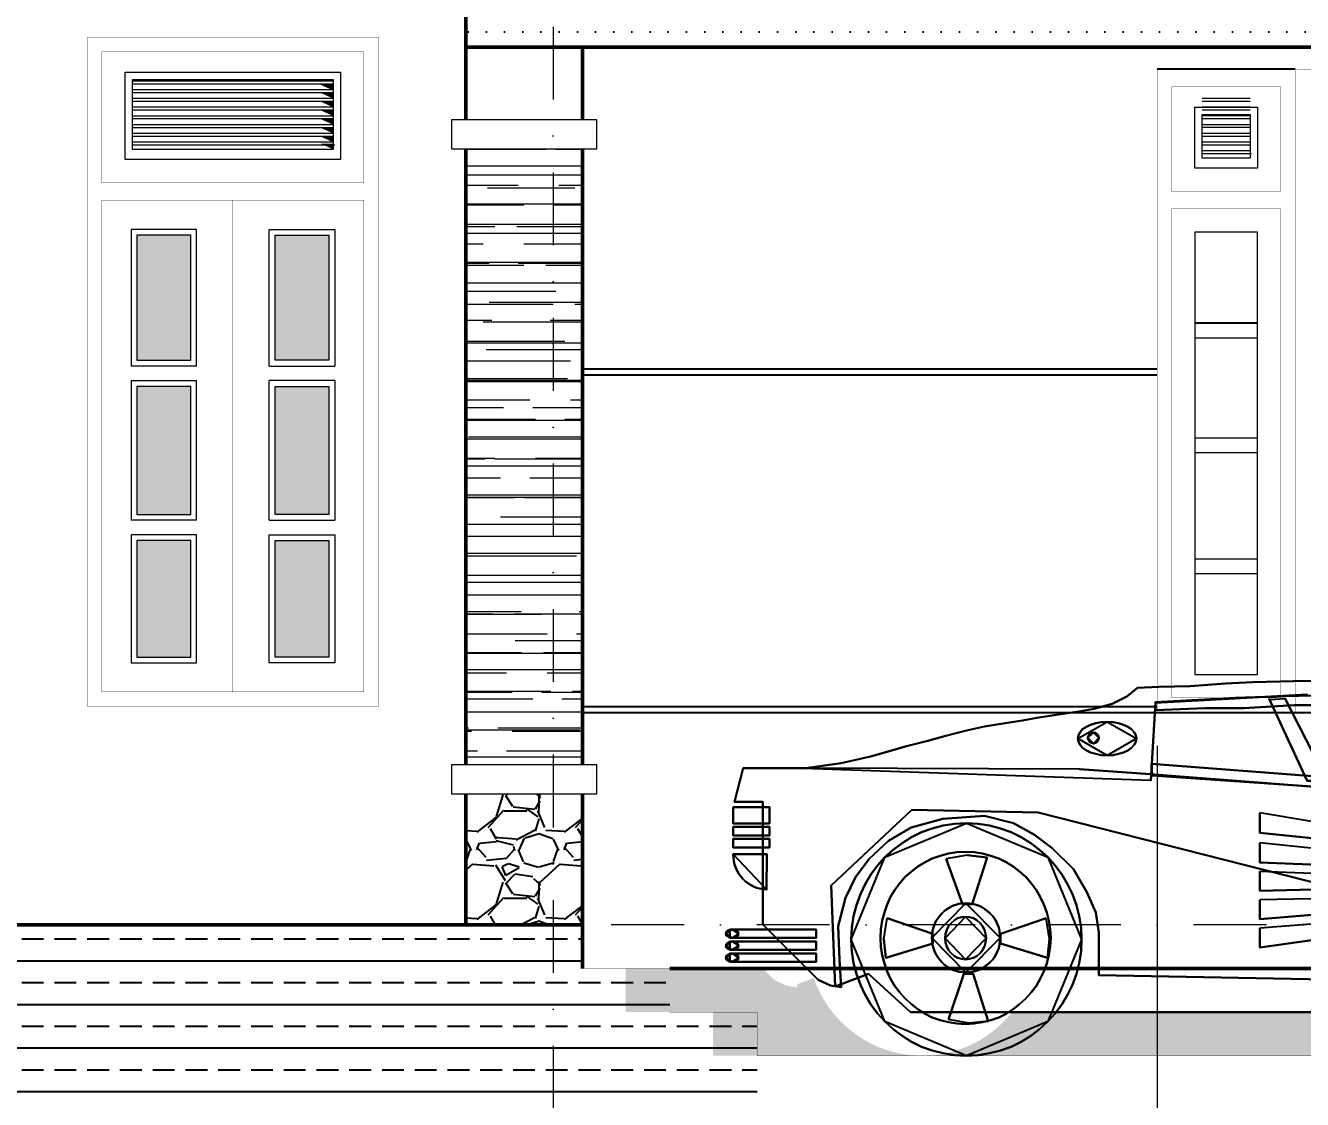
# Model space of a CAD drawing. Header units: millimetres. Extents: x 615730 to 2792744, y 139412 to 597571.
# Drawn here: x 755261 to 759647, y 290145 to 293835 of the extents above; entities that cross this region are included whole.
import ezdxf

# ---------------------------------------------------------------- set-up
doc = ezdxf.new("R2010")
doc.units = ezdxf.units.MM
doc.header["$MEASUREMENT"] = 0
doc.header["$PDMODE"] = 34
doc.linetypes.add('DASHDOT', pattern=[1, 0.5, -0.25, 0, -0.25])
doc.layers.get('0').update_dxf_attribs({"lineweight": 5})
for name, color, linetype in [('CUADI', 40, 'Continuous'), ('H', 252, 'Continuous'), ('HACH', 250, 'Continuous'), ('noi that', 29, 'Continuous'), ('VL', 155, 'Continuous')]:
    doc.layers.add(name, color=color, linetype=linetype)
for name, color, linetype, lineweight in [('DIM', 7, 'Continuous', 50), ('HATCH', 42, 'Continuous', 5), ('KT', 148, 'Continuous', 18), ('NET-THAY', 4, 'Continuous', 20), ('NXE', 30, 'Continuous', 25), ('TIM TRUC', 149, 'DASHDOT', 9), ('VATLIEU', 35, 'Continuous', 9), ('VLIEU', 250, 'Continuous', 9)]:
    doc.layers.add(name, color=color, linetype=linetype, lineweight=lineweight)
doc.styles.add('VNI-AVO', font='vni-roms.shx')
doc.dimstyles.new('1-50b', dxfattribs={"dimtxt": 167, "dimasz": 50, "dimexe": 75, "dimexo": 150, "dimgap": 120, "dimtad": 1, "dimdec": 0, "dimzin": 12, "dimtxsty": 'VNI-AVO', "dimblk": ']', "dimcen": 0, "dimdle": 50, "dimclrd": 252, "dimclre": 252, "dimclrt": 2, "dimadec": 0, "dimazin": 0, "dimtfac": 1, "dimtdec": 0, "dimtix": 1, "dimtmove": 2, "dimatfit": 0, "dimldrblk": 'OPEN90', "dimfxl": 1, "dimlwd": -1, "dimlwe": -1, "dimarcsym": 0})

# ---------------------------------------------------------------- blocks, each defined once
blk = doc.blocks.new('A$C129324C9')
at = {"linetype": 'Continuous'}
for points in [[(9.66, 35.9), (14.41, 36.56), (18.07, 37.4), (20.56, 38.11), (22.56, 38.67), (25.23, 39.33), (27.47, 39.99), (30.04, 40.66), (32.32, 41.14), (34.91, 41.54), (37.05, 41.9), (38.85, 42.21), (41.55, 42.64), (43.83, 42.99), (45.99, 43.35), (48.25, 43.98), (50.08, 44.9), (51.41, 45.97), (54.1, 46.09), (57.99, 46.17), (62.41, 46.53), (65.84, 46.7), (70.92, 46.8), (75.8, 46.83)], [(78.14, 45.15), (69.93, 44.95), (63.68, 44.72), (53.67, 44.19), (53.08, 34.4), (9.66, 35.9)], [(9.66, 35.9), (14.41, 36.56), (18.07, 37.4), (20.56, 38.11), (22.56, 38.67), (25.23, 39.33), (27.47, 39.99), (30.04, 40.66), (32.32, 41.14), (34.91, 41.54), (37.05, 41.9), (38.85, 42.21), (41.55, 42.64), (43.83, 42.99), (45.99, 43.35), (48.25, 43.98), (50.08, 44.9), (51.41, 45.97), (54.1, 46.09), (57.99, 46.17), (62.41, 46.53), (65.84, 46.7), (70.92, 46.8), (75.8, 46.83)], [(78.14, 45.15), (69.93, 44.95), (63.68, 44.72), (53.67, 44.19), (53.08, 34.4), (53.67, 44.19), (63.68, 44.72), (69.93, 44.95), (78.14, 45.15)], [(75.8, 46.83), (70.92, 46.8), (65.84, 46.7), (62.41, 46.53), (57.99, 46.17), (54.1, 46.09), (51.41, 45.97), (50.08, 44.9), (48.25, 43.98), (45.99, 43.35), (43.83, 42.99), (41.55, 42.64), (38.85, 42.21), (37.05, 41.9), (34.91, 41.54), (32.32, 41.14), (30.04, 40.66), (27.47, 39.99), (25.23, 39.33), (22.56, 38.67), (20.56, 38.11), (18.07, 37.4), (14.41, 36.56), (9.66, 35.9)], [(53.67, 43.17), (59.89, 43.45), (64.64, 43.45), (71.05, 43.81), (76.94, 43.81)], [(114.65, 31.76), (53.18, 36.46), (53.26, 35.01), (117.44, 30.62)], [(72.67, 45.13), (53.67, 44.11), (53.67, 43.17)], [(53.67, 43.17), (59.89, 43.45), (64.64, 43.45), (71.05, 43.81), (76.94, 43.81)], [(114.65, 31.76), (53.18, 36.46), (53.26, 35.01), (117.44, 30.62)], [(72.67, 45.13), (53.67, 44.11), (72.67, 45.13)], [(117.44, 30.62), (53.26, 35.01), (53.18, 36.46), (114.65, 31.76)], [(76.94, 43.81), (71.05, 43.81), (64.64, 43.45), (59.89, 43.45), (53.67, 43.17)], [(68.05, 44.47), (67.87, 44.59), (72.62, 34.35), (75.11, 34.35), (69.85, 44.59), (68.05, 44.47)], [(68.05, 44.47), (67.87, 44.59), (72.62, 34.35), (75.11, 34.35), (69.85, 44.59), (75.11, 34.35), (72.62, 34.35), (67.87, 44.59), (68.05, 44.47)], [(51.28, 39.64), (47.62, 37.53), (43.96, 39.64), (47.62, 41.72), (51.28, 39.64)], [(51.28, 39.64), (51.2, 39.21), (51, 38.83), (50.67, 38.47), (50.21, 38.14), (49.68, 37.89), (49.04, 37.71), (48.36, 37.58), (47.62, 37.53), (46.88, 37.58), (46.2, 37.71), (45.56, 37.89), (45.03, 38.14), (44.57, 38.47), (44.24, 38.83), (44.04, 39.21), (43.96, 39.64), (44.04, 40.07), (44.24, 40.45), (44.57, 40.81), (45.03, 41.11), (45.56, 41.37), (46.2, 41.57), (46.88, 41.67), (47.62, 41.72), (48.36, 41.67), (49.04, 41.57), (49.68, 41.37), (50.21, 41.11), (50.67, 40.81), (51, 40.45), (51.2, 40.07), (51.28, 39.64), (51.2, 40.07), (51, 40.45), (50.67, 40.81), (50.21, 41.11), (49.68, 41.37), (49.04, 41.57), (48.36, 41.67), (47.62, 41.72), (46.88, 41.67), (46.2, 41.57), (45.56, 41.37), (45.03, 41.11), (44.57, 40.81), (44.24, 40.45), (44.04, 40.07), (43.96, 39.64), (44.04, 39.21), (44.24, 38.83), (44.57, 38.47), (45.03, 38.14), (45.56, 37.89), (46.2, 37.71), (46.88, 37.58), (47.62, 37.53), (48.36, 37.58), (49.04, 37.71), (49.68, 37.89), (50.21, 38.14), (50.67, 38.47), (51, 38.83), (51.2, 39.21), (51.28, 39.64)], [(46.6, 39.74), (45.92, 39.03), (45.23, 39.74), (45.92, 40.4), (46.6, 39.74)], [(46.6, 39.74), (46.55, 39.46), (46.4, 39.23), (46.2, 39.08), (45.92, 39.03), (45.66, 39.08), (45.43, 39.23), (45.28, 39.46), (45.23, 39.74), (45.28, 39.99), (45.43, 40.2), (45.66, 40.35), (45.92, 40.4), (46.2, 40.35), (46.4, 40.2), (46.55, 39.99), (46.6, 39.74), (46.55, 39.99), (46.4, 40.2), (46.2, 40.35), (45.92, 40.4), (45.66, 40.35), (45.43, 40.2), (45.28, 39.99), (45.23, 39.74), (45.28, 39.46), (45.43, 39.23), (45.66, 39.08), (45.92, 39.03), (46.2, 39.08), (46.4, 39.23), (46.55, 39.46), (46.6, 39.74)], [(10.09, 35.95), (2.16, 35.95), (1.09, 31.71), (4.63, 31.71), (4.63, 16.42), (11.54, 9.48), (13.09, 8.77), (14.41, 8.56), (14.21, 12.04), (14.03, 16.19), (14.94, 19.72), (16.21, 22.31), (17.89, 24.62), (20.33, 26.86), (23.15, 28.53), (27.11, 29.6), (32.32, 29.98), (35.93, 29.07), (38.57, 27.62), (40.78, 25.94), (43.43, 23.33), (45.1, 20.46), (46.22, 17.91), (46.58, 15.42), (46.58, 10.06), (125.14, 8.56)], [(83.12, 32.85), (67.03, 34.12), (51.86, 35.29), (44.19, 35.8), (10.09, 35.95)], [(10.09, 35.95), (2.16, 35.95), (1.09, 31.71), (4.63, 31.71), (4.63, 16.42), (11.54, 9.48), (13.09, 8.77), (14.41, 8.56), (14.21, 12.04), (14.03, 16.19), (14.94, 19.72), (16.21, 22.31), (17.89, 24.62), (20.33, 26.86), (23.15, 28.53), (27.11, 29.6), (32.32, 29.98), (35.93, 29.07), (38.57, 27.62), (40.78, 25.94), (43.43, 23.33), (45.1, 20.46), (46.22, 17.91), (46.58, 15.42), (46.58, 10.06), (125.14, 8.56)], [(83.12, 32.85), (67.03, 34.12), (51.86, 35.29), (44.19, 35.8), (51.86, 35.29), (67.03, 34.12), (83.12, 32.85)], [(125.14, 8.56), (46.58, 10.06), (46.58, 15.42), (46.22, 17.91), (45.1, 20.46), (43.43, 23.33), (40.78, 25.94), (38.57, 27.62), (35.93, 29.07), (32.32, 29.98), (27.11, 29.6), (23.15, 28.53), (20.33, 26.86), (17.89, 24.62), (16.21, 22.31), (14.94, 19.72), (14.03, 16.19), (14.21, 12.04), (14.41, 8.56), (13.09, 8.77), (11.54, 9.48), (4.63, 16.42), (4.63, 31.71), (1.09, 31.71), (2.16, 35.95), (10.09, 35.95)], [(0.92, 29.02), (0.92, 31.05), (5.46, 31.05), (5.46, 29.02), (0.92, 29.02)], [(0.92, 29.02), (0.92, 31.05), (5.46, 31.05), (5.46, 29.02), (0.92, 29.02), (5.46, 29.02), (5.46, 31.05), (0.92, 31.05), (0.92, 29.02)], [(155.76, 5.46), (23.05, 5.46), (17.81, 10.24), (13.67, 8.64), (13.14, 21.27), (23.23, 30.75), (39.03, 30.39), (121.28, 9.48)], [(155.76, 5.46), (23.05, 5.46), (17.81, 10.24), (13.67, 8.64), (13.14, 21.27), (23.23, 30.75), (39.03, 30.39), (121.28, 9.48)], [(121.28, 9.48), (39.03, 30.39), (23.23, 30.75), (13.14, 21.27), (13.67, 8.64), (17.81, 10.24), (23.05, 5.46), (155.76, 5.46)], [(66.68, 30.34), (66.68, 27.87), (104.69, 23.99), (66.68, 30.34)], [(66.68, 30.34), (66.68, 27.87), (104.69, 23.99), (66.68, 27.87), (66.68, 30.34)], [(44.44, 14.51), (40.22, 4.27), (30.04, 0), (19.87, 4.27), (15.65, 14.51), (19.87, 24.8), (30.04, 29.07), (40.22, 24.8), (44.44, 14.51)], [(44.44, 14.51), (44.37, 13.04), (44.14, 11.59), (43.78, 10.22), (43.3, 8.87), (42.69, 7.6), (41.98, 6.4), (41.14, 5.29), (40.22, 4.27), (39.18, 3.33), (38.09, 2.49), (36.9, 1.75), (35.63, 1.14), (34.3, 0.66), (32.93, 0.31), (31.51, 0.08), (30.04, 0), (28.56, 0.08), (27.14, 0.31), (25.77, 0.66), (24.45, 1.14), (23.2, 1.75), (22.01, 2.49), (20.91, 3.33), (19.87, 4.27), (18.96, 5.29), (18.12, 6.4), (17.41, 7.6), (16.8, 8.87), (16.31, 10.22), (15.96, 11.59), (15.73, 13.04), (15.65, 14.51), (15.73, 16.01), (15.96, 17.43), (16.31, 18.83), (16.8, 20.18), (17.41, 21.45), (18.12, 22.64), (18.96, 23.76), (19.87, 24.8), (20.91, 25.74), (22.01, 26.58), (23.2, 27.32), (24.45, 27.92), (25.77, 28.41), (27.14, 28.76), (28.56, 28.99), (30.04, 29.07), (31.51, 28.99), (32.93, 28.76), (34.3, 28.41), (35.63, 27.92), (36.9, 27.32), (38.09, 26.58), (39.18, 25.74), (40.22, 24.8), (41.14, 23.76), (41.98, 22.64), (42.69, 21.45), (43.3, 20.18), (43.78, 18.83), (44.14, 17.43), (44.37, 16.01), (44.44, 14.51), (44.37, 16.01), (44.14, 17.43), (43.78, 18.83), (43.3, 20.18), (42.69, 21.45), (41.98, 22.64), (41.14, 23.76), (40.22, 24.8), (39.18, 25.74), (38.09, 26.58), (36.9, 27.32), (35.63, 27.92), (34.3, 28.41), (32.93, 28.76), (31.51, 28.99), (30.04, 29.07), (28.56, 28.99), (27.14, 28.76), (25.77, 28.41), (24.45, 27.92), (23.2, 27.32), (22.01, 26.58), (20.91, 25.74), (19.87, 24.8), (18.96, 23.76), (18.12, 22.64), (17.41, 21.45), (16.8, 20.18), (16.31, 18.83), (15.96, 17.43), (15.73, 16.01), (15.65, 14.51), (15.73, 13.04), (15.96, 11.59), (16.31, 10.22), (16.8, 8.87), (17.41, 7.6), (18.12, 6.4), (18.96, 5.29), (19.87, 4.27), (20.91, 3.33), (22.01, 2.49), (23.2, 1.75), (24.45, 1.14), (25.77, 0.66), (27.14, 0.31), (28.56, 0.08), (30.04, 0), (31.51, 0.08), (32.93, 0.31), (34.3, 0.66), (35.63, 1.14), (36.9, 1.75), (38.09, 2.49), (39.18, 3.33), (40.22, 4.27), (41.14, 5.29), (41.98, 6.4), (42.69, 7.6), (43.3, 8.87), (43.78, 10.22), (44.14, 11.59), (44.37, 13.04), (44.44, 14.51)], [(0.92, 27.52), (0.92, 28.59), (5.46, 28.59), (5.46, 27.52), (0.92, 27.52)], [(0.92, 27.52), (0.92, 28.59), (5.46, 28.59), (5.46, 27.52), (0.92, 27.52), (5.46, 27.52), (5.46, 28.59), (0.92, 28.59), (0.92, 27.52)], [(0.92, 26.02), (0.92, 27.09), (5.46, 27.09), (5.46, 26.02), (0.92, 26.02)], [(0.92, 26.02), (0.92, 27.09), (5.46, 27.09), (5.46, 26.02), (0.92, 26.02), (5.46, 26.02), (5.46, 27.09), (0.92, 27.09), (0.92, 26.02)], [(66.68, 26.6), (66.68, 24.16), (104.69, 22.67), (66.68, 26.6)], [(66.68, 26.6), (66.68, 24.16), (104.69, 22.67), (66.68, 24.16), (66.68, 26.6)], [(5.11, 25.18), (5.06, 20.79), (0.92, 25.18), (5.11, 25.18)], [(5.11, 25.18), (5.06, 20.79), (4.63, 20.81), (4.22, 20.89), (3.84, 20.99), (3.46, 21.14), (3.08, 21.34), (2.75, 21.55), (2.41, 21.8), (2.14, 22.11), (1.86, 22.41), (1.63, 22.74), (1.42, 23.1), (1.25, 23.48), (1.09, 23.88), (0.99, 24.32), (0.94, 24.75), (0.92, 25.18), (5.11, 25.18), (0.92, 25.18), (0.94, 24.75), (0.99, 24.32), (1.09, 23.88), (1.25, 23.48), (1.42, 23.1), (1.63, 22.74), (1.86, 22.41), (2.14, 22.11), (2.41, 21.8), (2.75, 21.55), (3.08, 21.34), (3.46, 21.14), (3.84, 20.99), (4.22, 20.89), (4.63, 20.81), (5.06, 20.79), (5.11, 25.18)], [(40.58, 14.74), (40.53, 13.65), (40.35, 12.58), (40.1, 11.54), (39.74, 10.55), (39.28, 9.61), (38.75, 8.72), (38.14, 7.9), (37.46, 7.14), (36.69, 6.43), (35.88, 5.82), (35.02, 5.26), (34.08, 4.8), (33.08, 4.45), (32.07, 4.19), (31.03, 4.02), (29.93, 3.96), (28.84, 4.02), (27.8, 4.19), (26.78, 4.45), (25.79, 4.8), (24.88, 5.26), (23.99, 5.82), (23.17, 6.43), (22.41, 7.14), (21.73, 7.9), (21.12, 8.72), (20.58, 9.61), (20.15, 10.55), (19.8, 11.54), (19.52, 12.58), (19.36, 13.65), (19.31, 14.74), (19.36, 15.83), (19.52, 16.9), (19.8, 17.91), (20.15, 18.91), (20.58, 19.85), (21.12, 20.73), (21.73, 21.55), (22.41, 22.34), (23.17, 23.02), (23.99, 23.63), (24.88, 24.19), (25.79, 24.65), (26.78, 25), (27.8, 25.26), (28.84, 25.43), (29.93, 25.49), (31.03, 25.43), (32.07, 25.26), (33.08, 25), (34.08, 24.65), (35.02, 24.19), (35.88, 23.63), (36.69, 23.02), (37.46, 22.34), (38.14, 21.55), (38.75, 20.73), (39.28, 19.85), (39.74, 18.91), (40.1, 17.91), (40.35, 16.9), (40.53, 15.83), (40.58, 14.74), (40.53, 15.83), (40.35, 16.9), (40.1, 17.91), (39.74, 18.91), (39.28, 19.85), (38.75, 20.73), (38.14, 21.55), (37.46, 22.34), (36.69, 23.02), (35.88, 23.63), (35.02, 24.19), (34.08, 24.65), (33.08, 25), (32.07, 25.26), (31.03, 25.43), (29.93, 25.49), (28.84, 25.43), (27.8, 25.26), (26.78, 25), (25.79, 24.65), (24.88, 24.19), (23.99, 23.63), (23.17, 23.02), (22.41, 22.34), (21.73, 21.55), (21.12, 20.73), (20.58, 19.85), (20.15, 18.91), (19.8, 17.91), (19.52, 16.9), (19.36, 15.83), (19.31, 14.74), (19.36, 13.65), (19.52, 12.58), (19.8, 11.54), (20.15, 10.55), (20.58, 9.61), (21.12, 8.72), (21.73, 7.9), (22.41, 7.14), (23.17, 6.43), (23.99, 5.82), (24.88, 5.26), (25.79, 4.8), (26.78, 4.45), (27.8, 4.19), (28.84, 4.02), (29.93, 3.96), (31.03, 4.02), (32.07, 4.19), (33.08, 4.45), (34.08, 4.8), (35.02, 5.26), (35.88, 5.82), (36.69, 6.43), (37.46, 7.14), (38.14, 7.9), (38.75, 8.72), (39.28, 9.61), (39.74, 10.55), (40.1, 11.54), (40.35, 12.58), (40.53, 13.65), (40.58, 14.74)], [(27.52, 24.62), (29.55, 18.93), (30.77, 18.93), (32.63, 24.77), (30.16, 25.05), (27.52, 24.62)], [(27.52, 24.62), (29.55, 18.93), (30.77, 18.93), (32.63, 24.77), (30.16, 25.05), (32.63, 24.77), (30.77, 18.93), (29.55, 18.93), (27.52, 24.62)], [(66.68, 23.02), (66.68, 20.61), (105.1, 21.57), (66.68, 23.02)], [(66.68, 23.02), (66.68, 20.61), (105.1, 21.57), (66.68, 20.61), (66.68, 23.02)], [(66.68, 19.49), (66.68, 17.08), (105.1, 20.25), (66.68, 19.49)], [(66.68, 19.49), (66.68, 17.08), (105.1, 20.25), (66.68, 17.08), (66.68, 19.49)], [(34.25, 14.74), (29.98, 10.42), (25.74, 14.74), (29.98, 19.06), (34.25, 14.74)], [(34.25, 14.74), (34.23, 14.31), (34.18, 13.87), (34.08, 13.44), (33.92, 13.06), (33.75, 12.68), (33.54, 12.32), (33.29, 11.99), (33.01, 11.69), (32.7, 11.41), (32.37, 11.16), (32.04, 10.93), (31.66, 10.75), (31.26, 10.62), (30.85, 10.49), (30.42, 10.44), (29.98, 10.42), (29.55, 10.44), (29.12, 10.49), (28.71, 10.62), (28.33, 10.75), (27.98, 10.93), (27.62, 11.16), (27.29, 11.41), (26.99, 11.69), (26.71, 11.99), (26.48, 12.32), (26.25, 12.68), (26.07, 13.06), (25.94, 13.44), (25.82, 13.87), (25.77, 14.31), (25.74, 14.74), (25.77, 15.17), (25.82, 15.6), (25.94, 16.01), (26.07, 16.42), (26.25, 16.8), (26.48, 17.15), (26.71, 17.48), (26.99, 17.79), (27.29, 18.07), (27.62, 18.32), (27.98, 18.52), (28.33, 18.73), (28.71, 18.85), (29.12, 18.98), (29.55, 19.03), (29.98, 19.06), (30.42, 19.03), (30.85, 18.98), (31.26, 18.85), (31.66, 18.73), (32.04, 18.52), (32.37, 18.32), (32.7, 18.07), (33.01, 17.79), (33.29, 17.48), (33.54, 17.15), (33.75, 16.8), (33.92, 16.42), (34.08, 16.01), (34.18, 15.6), (34.23, 15.17), (34.25, 14.74), (34.23, 15.17), (34.18, 15.6), (34.08, 16.01), (33.92, 16.42), (33.75, 16.8), (33.54, 17.15), (33.29, 17.48), (33.01, 17.79), (32.7, 18.07), (32.37, 18.32), (32.04, 18.52), (31.66, 18.73), (31.26, 18.85), (30.85, 18.98), (30.42, 19.03), (29.98, 19.06), (29.55, 19.03), (29.12, 18.98), (28.71, 18.85), (28.33, 18.73), (27.98, 18.52), (27.62, 18.32), (27.29, 18.07), (26.99, 17.79), (26.71, 17.48), (26.48, 17.15), (26.25, 16.8), (26.07, 16.42), (25.94, 16.01), (25.82, 15.6), (25.77, 15.17), (25.74, 14.74), (25.77, 14.31), (25.82, 13.87), (25.94, 13.44), (26.07, 13.06), (26.25, 12.68), (26.48, 12.32), (26.71, 11.99), (26.99, 11.69), (27.29, 11.41), (27.62, 11.16), (27.98, 10.93), (28.33, 10.75), (28.71, 10.62), (29.12, 10.49), (29.55, 10.44), (29.98, 10.42), (30.42, 10.44), (30.85, 10.49), (31.26, 10.62), (31.66, 10.75), (32.04, 10.93), (32.37, 11.16), (32.7, 11.41), (33.01, 11.69), (33.29, 11.99), (33.54, 12.32), (33.75, 12.68), (33.92, 13.06), (34.08, 13.44), (34.18, 13.87), (34.23, 14.31), (34.25, 14.74)], [(66.68, 15.93), (66.68, 13.54), (105.1, 18.93), (66.68, 15.93)], [(66.68, 15.93), (66.68, 13.54), (105.1, 18.93), (66.68, 13.54), (66.68, 15.93)], [(20.15, 17.2), (25.84, 15.22), (25.84, 14.03), (19.97, 12.22), (19.72, 14.59), (20.15, 17.2)], [(20.15, 17.2), (25.84, 15.22), (25.84, 14.03), (19.97, 12.22), (19.72, 14.59), (19.97, 12.22), (25.84, 14.03), (25.84, 15.22), (20.15, 17.2)], [(32.5, 14.69), (29.93, 12.04), (27.39, 14.69), (29.93, 17.38), (32.5, 14.69)], [(32.5, 14.69), (32.45, 14.15), (32.3, 13.67), (32.07, 13.21), (31.76, 12.83), (31.38, 12.5), (30.92, 12.25), (30.44, 12.1), (29.93, 12.04), (29.43, 12.1), (28.94, 12.25), (28.51, 12.5), (28.13, 12.83), (27.82, 13.21), (27.6, 13.67), (27.44, 14.15), (27.39, 14.69), (27.44, 15.22), (27.6, 15.73), (27.82, 16.19), (28.13, 16.59), (28.51, 16.92), (28.94, 17.18), (29.43, 17.33), (29.93, 17.38), (30.44, 17.33), (30.92, 17.18), (31.38, 16.92), (31.76, 16.59), (32.07, 16.19), (32.3, 15.73), (32.45, 15.22), (32.5, 14.69), (32.45, 15.22), (32.3, 15.73), (32.07, 16.19), (31.76, 16.59), (31.38, 16.92), (30.92, 17.18), (30.44, 17.33), (29.93, 17.38), (29.43, 17.33), (28.94, 17.18), (28.51, 16.92), (28.13, 16.59), (27.82, 16.19), (27.6, 15.73), (27.44, 15.22), (27.39, 14.69), (27.44, 14.15), (27.6, 13.67), (27.82, 13.21), (28.13, 12.83), (28.51, 12.5), (28.94, 12.25), (29.43, 12.1), (29.93, 12.04), (30.44, 12.1), (30.92, 12.25), (31.38, 12.5), (31.76, 12.83), (32.07, 13.21), (32.3, 13.67), (32.45, 14.15), (32.5, 14.69)], [(40, 17.2), (34.3, 15.22), (34.3, 14.03), (40.17, 12.22), (40.43, 14.59), (40, 17.2)], [(40, 17.2), (34.3, 15.22), (34.3, 14.03), (40.17, 12.22), (40.43, 14.59), (40.17, 12.22), (34.3, 14.03), (34.3, 15.22), (40, 17.2)], [(1.58, 15.27), (0.79, 14.74), (0, 15.27), (0.79, 15.78), (1.58, 15.27)], [(1.58, 15.27), (1.55, 15.14), (1.53, 15.04), (1.45, 14.97), (1.35, 14.89), (1.22, 14.81), (1.09, 14.76), (0.94, 14.74), (0.79, 14.74), (0.64, 14.74), (0.48, 14.76), (0.36, 14.81), (0.23, 14.89), (0.13, 14.97), (0.05, 15.04), (0.03, 15.14), (0, 15.27), (0.03, 15.37), (0.05, 15.48), (0.13, 15.58), (0.23, 15.65), (0.36, 15.7), (0.48, 15.75), (0.64, 15.78), (0.79, 15.78), (0.94, 15.78), (1.09, 15.75), (1.22, 15.7), (1.35, 15.65), (1.45, 15.58), (1.53, 15.48), (1.55, 15.37), (1.58, 15.27), (1.55, 15.37), (1.53, 15.48), (1.45, 15.58), (1.35, 15.65), (1.22, 15.7), (1.09, 15.75), (0.94, 15.78), (0.79, 15.78), (0.64, 15.78), (0.48, 15.75), (0.36, 15.7), (0.23, 15.65), (0.13, 15.58), (0.05, 15.48), (0.03, 15.37), (0, 15.27), (0.03, 15.14), (0.05, 15.04), (0.13, 14.97), (0.23, 14.89), (0.36, 14.81), (0.48, 14.76), (0.64, 14.74), (0.79, 14.74), (0.94, 14.74), (1.09, 14.76), (1.22, 14.81), (1.35, 14.89), (1.45, 14.97), (1.53, 15.04), (1.55, 15.14), (1.58, 15.27)], [(0.48, 14.74), (0.48, 15.78), (11.28, 15.78), (11.28, 14.74), (0.48, 14.74)], [(0.48, 14.74), (0.48, 15.78), (11.28, 15.78), (11.28, 14.74), (0.48, 14.74), (11.28, 14.74), (11.28, 15.78), (0.48, 15.78), (0.48, 14.74)], [(1.58, 13.72), (0.79, 13.24), (0, 13.72), (0.79, 14.26), (1.58, 13.72)], [(1.58, 13.72), (1.55, 13.62), (1.53, 13.52), (1.45, 13.44), (1.35, 13.37), (1.22, 13.32), (1.09, 13.26), (0.94, 13.24), (0.79, 13.24), (0.64, 13.24), (0.48, 13.26), (0.36, 13.32), (0.23, 13.37), (0.13, 13.44), (0.05, 13.52), (0.03, 13.62), (0, 13.72), (0.03, 13.82), (0.05, 13.93), (0.13, 14.03), (0.23, 14.1), (0.36, 14.18), (0.48, 14.2), (0.64, 14.26), (0.79, 14.26), (0.94, 14.26), (1.09, 14.2), (1.22, 14.18), (1.35, 14.1), (1.45, 14.03), (1.53, 13.93), (1.55, 13.82), (1.58, 13.72), (1.55, 13.82), (1.53, 13.93), (1.45, 14.03), (1.35, 14.1), (1.22, 14.18), (1.09, 14.2), (0.94, 14.26), (0.79, 14.26), (0.64, 14.26), (0.48, 14.2), (0.36, 14.18), (0.23, 14.1), (0.13, 14.03), (0.05, 13.93), (0.03, 13.82), (0, 13.72), (0.03, 13.62), (0.05, 13.52), (0.13, 13.44), (0.23, 13.37), (0.36, 13.32), (0.48, 13.26), (0.64, 13.24), (0.79, 13.24), (0.94, 13.24), (1.09, 13.26), (1.22, 13.32), (1.35, 13.37), (1.45, 13.44), (1.53, 13.52), (1.55, 13.62), (1.58, 13.72)], [(1.58, 12.25), (0.79, 11.74), (0, 12.25), (0.79, 12.78), (1.58, 12.25)], [(1.58, 12.25), (1.55, 12.15), (1.53, 12.04), (1.45, 11.94), (1.35, 11.89), (1.22, 11.82), (1.09, 11.77), (0.94, 11.74), (0.79, 11.74), (0.64, 11.74), (0.48, 11.77), (0.36, 11.82), (0.23, 11.89), (0.13, 11.94), (0.05, 12.04), (0.03, 12.15), (0, 12.25), (0.03, 12.38), (0.05, 12.48), (0.13, 12.55), (0.23, 12.63), (0.36, 12.71), (0.48, 12.76), (0.64, 12.78), (0.79, 12.78), (0.94, 12.78), (1.09, 12.76), (1.22, 12.71), (1.35, 12.63), (1.45, 12.55), (1.53, 12.48), (1.55, 12.38), (1.58, 12.25), (1.55, 12.38), (1.53, 12.48), (1.45, 12.55), (1.35, 12.63), (1.22, 12.71), (1.09, 12.76), (0.94, 12.78), (0.79, 12.78), (0.64, 12.78), (0.48, 12.76), (0.36, 12.71), (0.23, 12.63), (0.13, 12.55), (0.05, 12.48), (0.03, 12.38), (0, 12.25), (0.03, 12.15), (0.05, 12.04), (0.13, 11.94), (0.23, 11.89), (0.36, 11.82), (0.48, 11.77), (0.64, 11.74), (0.79, 11.74), (0.94, 11.74), (1.09, 11.77), (1.22, 11.82), (1.35, 11.89), (1.45, 11.94), (1.53, 12.04), (1.55, 12.15), (1.58, 12.25)], [(0.48, 13.24), (0.48, 14.26), (11.28, 14.26), (11.28, 13.24), (0.48, 13.24)], [(0.48, 13.24), (0.48, 14.26), (11.28, 14.26), (11.28, 13.24), (0.48, 13.24), (11.28, 13.24), (11.28, 14.26), (0.48, 14.26), (0.48, 13.24)], [(0.48, 11.74), (0.48, 12.78), (11.28, 12.78), (11.28, 11.74), (0.48, 11.74)], [(0.48, 11.74), (0.48, 12.78), (11.28, 12.78), (11.28, 11.74), (0.48, 11.74), (11.28, 11.74), (11.28, 12.78), (0.48, 12.78), (0.48, 11.74)], [(27.82, 4.55), (29.73, 10.24), (30.9, 10.24), (32.75, 4.32), (30.39, 4.09), (27.82, 4.55)], [(27.82, 4.55), (29.73, 10.24), (30.9, 10.24), (32.75, 4.32), (30.39, 4.09), (32.75, 4.32), (30.9, 10.24), (29.73, 10.24), (27.82, 4.55)]]:
    blk.add_lwpolyline(points, dxfattribs=at)
blk = doc.blocks.new('xx')
at = {"layer": 'H', "ltscale": 10}
h = blk.add_hatch(color=253, dxfattribs=at)
h.set_gradient(color1=(173, 167, 159), color2=(173, 167, 159), one_color=1, tint=0.65)
h.paths.add_polyline_path([(811800.8, 292684.6), (811800.8, 293114.4), (811615.9, 293114.4), (811615.9, 292684.6)])
h.paths.add_polyline_path([(812275.6, 292684.6), (812090.8, 292684.6), (812090.8, 293114.4), (812275.6, 293114.4)])
h.paths.add_polyline_path([(812090.8, 292155.3), (812090.8, 292594.6), (812275.6, 292594.6), (812275.6, 292155.3)])
h.paths.add_polyline_path([(812275.6, 292065.3), (812275.6, 291665), (812090.8, 291665), (812090.8, 292065.3)])
h.paths.add_polyline_path([(811800.8, 292065.3), (811615.9, 292065.3), (811615.9, 291665), (811800.8, 291665)])
h.paths.add_polyline_path([(811800.8, 292594.6), (811615.9, 292594.6), (811615.9, 292155.3), (811800.8, 292155.3)])
at = {"layer": 'HATCH'}
for points in [[(812246.2, 293633.8), (812290.6, 293633.8), (812290.6, 293613.8)], [(812246.2, 293603.8), (812290.6, 293603.8), (812290.6, 293583.8)], [(812246.2, 293573.8), (812290.6, 293573.8), (812290.6, 293553.8)], [(812246.2, 293543.8), (812290.6, 293543.8), (812290.6, 293523.8)], [(812246.2, 293513.8), (812290.6, 293513.8), (812290.6, 293493.8)], [(812246.2, 293483.8), (812290.6, 293483.8), (812290.6, 293463.8)], [(812246.2, 293453.8), (812290.6, 293453.8), (812290.6, 293433.8)], [(812246.2, 293429.4), (812290.6, 293429.4), (812290.6, 293409.4)]]:
    blk.add_hatch(color=256, dxfattribs=at).paths.add_polyline_path(points)
blk.add_line((812290.6, 293613.8), (812246.2, 293633.8), dxfattribs=at)
at = {"layer": 'KT'}
for p, q in [((811820.8, 292664.6), (811595.9, 292664.6)), ((812070.8, 292664.6), (812295.6, 292664.6)), ((811595.9, 292614.6), (811820.8, 292614.6)), ((812295.6, 292614.6), (812070.8, 292614.6)), ((811820.8, 292135.3), (811595.9, 292135.3)), ((812070.8, 292135.3), (812295.6, 292135.3)), ((811820.8, 292085.3), (811595.9, 292085.3)), ((812070.8, 292085.3), (812295.6, 292085.3))]:
    blk.add_line(p, q, dxfattribs=at)
blk.add_lwpolyline([(812315.6, 293374.4), (811575.9, 293374.4), (811575.9, 293674.4), (812315.6, 293674.4)], close=True, dxfattribs=at)
for points in [[(811820.8, 292664.6), (811820.8, 293134.4), (811595.9, 293134.4), (811595.9, 292664.6)], [(812070.8, 292664.6), (812070.8, 293134.4), (812295.6, 293134.4), (812295.6, 292664.6)], [(811595.9, 292614.6), (811595.9, 292135.3)], [(811820.8, 292135.3), (811820.8, 292614.6)], [(812070.8, 292135.3), (812070.8, 292614.6)], [(812295.6, 292614.6), (812295.6, 292135.3)], [(811595.9, 292085.3), (811595.9, 291645), (811820.8, 291645), (811820.8, 292085.3)], [(812295.6, 292085.3), (812295.6, 291645), (812070.8, 291645), (812070.8, 292085.3)]]:
    blk.add_lwpolyline(points, dxfattribs=at)
at = {"layer": 'noi that', "ltscale": 10, "const_width": 1}
for points in [[(811945.8, 293795), (811445.9, 293795), (811445.9, 291495), (811945.8, 291495)], [(811945.8, 293795), (812445.6, 293795), (812445.6, 291495), (811945.8, 291495)], [(811495.9, 293294.4), (812395.6, 293294.4), (812395.6, 293744.8), (811495.9, 293744.8), (811495.9, 293294.4)], [(811495.9, 293234.4), (811495.9, 291545), (811945.8, 291545), (811945.8, 293234.4), (811495.9, 293234.4)], [(811945.8, 291545), (811945.8, 293234.4)], [(812395.6, 293234.4), (812395.6, 291545), (811945.8, 291545), (811945.8, 293234.4), (812395.6, 293234.4)], [(811945.8, 291545), (811945.8, 293234.4)]]:
    blk.add_lwpolyline(points, dxfattribs=at)
at = {"layer": 'VLIEU', "ltscale": 10}
for p, q in [((812290.6, 293643.8), (811600.9, 293643.8)), ((812290.6, 293633.8), (811600.9, 293633.8)), ((812290.6, 293613.8), (811600.9, 293613.8)), ((812290.6, 293603.8), (811600.9, 293603.8)), ((812290.6, 293583.8), (811600.9, 293583.8)), ((812290.6, 293573.8), (811600.9, 293573.8)), ((812290.6, 293553.8), (811600.9, 293553.8)), ((812290.6, 293543.8), (811600.9, 293543.8)), ((812290.6, 293523.8), (811600.9, 293523.8)), ((812290.6, 293513.8), (811600.9, 293513.8)), ((812290.6, 293493.8), (811600.9, 293493.8)), ((812290.6, 293483.8), (811600.9, 293483.8)), ((812290.6, 293463.8), (811600.9, 293463.8)), ((812290.6, 293453.8), (811600.9, 293453.8)), ((812290.6, 293433.8), (811600.9, 293433.8)), ((812295.6, 293423.8), (811600.9, 293423.8))]:
    blk.add_line(p, q, dxfattribs=at)
blk.add_lwpolyline([(812290.6, 293409.4), (811600.9, 293409.4), (811600.9, 293649.4), (812290.6, 293649.4)], close=True, dxfattribs=at)
for points in [[(811800.8, 292684.6), (811800.8, 293114.4), (811615.9, 293114.4), (811615.9, 292684.6), (811800.8, 292684.6)], [(812275.6, 292684.6), (812090.8, 292684.6), (812090.8, 293114.4), (812275.6, 293114.4), (812275.6, 292684.6)], [(811800.8, 292594.6), (811615.9, 292594.6), (811615.9, 292155.3), (811800.8, 292155.3), (811800.8, 292594.6)], [(812090.8, 292155.3), (812090.8, 292594.6), (812275.6, 292594.6), (812275.6, 292155.3), (812090.8, 292155.3)], [(811800.8, 292065.3), (811615.9, 292065.3), (811615.9, 291665), (811800.8, 291665), (811800.8, 292065.3)], [(812275.6, 292065.3), (812275.6, 291665), (812090.8, 291665), (812090.8, 292065.3), (812275.6, 292065.3)]]:
    blk.add_lwpolyline(points, dxfattribs=at)
blk = doc.blocks.new(']')
for p, q in [((0, 1), (0, -1)), ((1, 0), (-1, 0))]:
    blk.add_line(p, q)
at = {"color": 9, "const_width": 0.4}
blk.add_lwpolyline([(-0.509, -0.509), (0.509, 0.509)], dxfattribs=at)
blk = doc.blocks.new('*D590')
at = {"layer": 'DEFPOINTS', "color": 0, "ltscale": 10, "transparency": 16777216}
for p in [(759147.9, 291510.4, -202), (761297.9, 291494.9, -0.1), (759147.9, 289220.4)]:
    blk.add_point(p, dxfattribs=at)
at = {"layer": 'KT', "color": 252, "ltscale": 10, "transparency": 16777216}
for p, q in [((759147.9, 291360.4), (759147.9, 289145.4)), ((761297.9, 291344.9), (761297.9, 289145.4)), ((761247.9, 289220.4), (759197.9, 289220.4))]:
    blk.add_line(p, q, dxfattribs=at)
at = {"layer": 'KT', "color": 252, "ltscale": 10, "transparency": 16777216, "xscale": 50, "yscale": 50, "zscale": 50, "rotation": 180}
blk.add_blockref(']', (759147.9, 289220.4), dxfattribs=at)
at = {"layer": 'KT', "color": 252, "ltscale": 10, "transparency": 16777216, "xscale": 50, "yscale": 50, "zscale": 50}
blk.add_blockref(']', (761297.9, 289220.4), dxfattribs=at)
at = {"layer": 'KT', "color": 2, "ltscale": 10, "transparency": 16777216, "insert": (760222.9, 289423.9), "char_height": 167, "attachment_point": 5, "style": 'VNI-AVO'}
blk.add_mtext('2150', dxfattribs=at)
blk = doc.blocks.new('_Open90')
at = {"color": 0, "linetype": 'ByBlock', "lineweight": -2}
for p, q in [((0, 0), (-1, 0)), ((-0.5, 0.5), (0, 0)), ((0, 0), (-0.5, -0.5))]:
    blk.add_line(p, q, dxfattribs=at)
blk = doc.blocks.new('*D591')
at = {"layer": 'DEFPOINTS', "color": 0, "ltscale": 10, "transparency": 16777216}
for p in [(759147.9, 291510.4, -202), (757173.5, 289861.2), (757173.5, 289220.4)]:
    blk.add_point(p, dxfattribs=at)
at = {"layer": 'KT', "color": 252, "ltscale": 10, "transparency": 16777216}
for p, q in [((759147.9, 291360.4), (759147.9, 289145.4)), ((757173.5, 289711.2), (757173.5, 289145.4)), ((759097.9, 289220.4), (757223.5, 289220.4))]:
    blk.add_line(p, q, dxfattribs=at)
at = {"layer": 'KT', "color": 252, "ltscale": 10, "transparency": 16777216, "xscale": 50, "yscale": 50, "zscale": 50, "rotation": 180}
blk.add_blockref(']', (757173.5, 289220.4), dxfattribs=at)
at = {"layer": 'KT', "color": 252, "ltscale": 10, "transparency": 16777216, "xscale": 50, "yscale": 50, "zscale": 50}
blk.add_blockref(']', (759147.9, 289220.4), dxfattribs=at)
at = {"layer": 'KT', "color": 2, "ltscale": 10, "transparency": 16777216, "insert": (758160.7, 289423.9), "char_height": 167, "attachment_point": 5, "style": 'VNI-AVO'}
blk.add_mtext('1974', dxfattribs=at)

msp = doc.modelspace()

# ---------------------------------------------------------------- hatches: boundary and pattern name
at = {"layer": 'HACH', "ltscale": 10}
h = msp.add_hatch(dxfattribs=at)
h.set_pattern_fill('DOTS', color=256, scale=1000, style=0)
h.paths.add_polyline_path([(756773.5, 294545.3), (756773.5, 293760.6), (760446.9, 293760.4), (760446.9, 294758.6), (761296.6, 294758.6), (760539.6, 295026), (760499.7, 294912.9), (760443.1, 294932.9), (760483.1, 295046), (759634.7, 295345.8), (759594.7, 295232.6), (759538.1, 295252.6), (759578.1, 295365.7), (758729.7, 295665.5), (758689.7, 295552.3), (758633.2, 295572.3), (758673.1, 295685.5), (757824.8, 295985.2), (757784.8, 295872.1), (757728.2, 295892.1), (757768.2, 296005.2), (756919.8, 296304.9), (756879.8, 296191.8), (756823.2, 296211.8), (756863.2, 296324.9), (756773.5, 296356.6)])
h = msp.add_hatch(dxfattribs=at)
h.set_pattern_fill('BRASS', color=256, scale=600, style=0)
h.set_pattern_definition([(0, (170022.73, 2621.69), (0, 150), []), (0, (170022.73, 2696.69), (0, 150), [75, -37.5])])
h.paths.add_polyline_path([(751773, 290745), (751773, 290595), (751473, 290595), (751473, 290445), (751173, 290445), (751173, 290295), (750873, 290295), (750873, 290145), (757773.5, 290145), (757773.5, 290295), (757773.5, 290445), (757473.5, 290445), (757473.5, 290595), (757173.5, 290595), (757173.5, 290745)])
at = {"layer": 'noi that'}
h = msp.add_hatch(dxfattribs=at)
h.set_pattern_fill('GRAVEL', color=256, scale=300, style=0)
h.set_pattern_definition([(228.0128, (-1161.014, 300), (-2399.99946965, -2700.0004025), [40.3608, -3995.7264]), (184.9697, (-1188.014, 270), (3600.00031546, 299.9973921), [69.2604, -6856.7775]), (132.5104, (-1257.014, 264), (2999.9972155, -3300.00260216), [48.8364, -4834.8096]), (267.2737, (-1374.014, 189), (299.99880532, 6000.0000885), [63.0714, -6244.0674]), (292.8337, (-1377.014, 126), (-1500.00297163, 3599.99892353), [61.8465, -6122.8119]), (357.2737, (-1353.014, 69), (-6000.0000885, 299.99880532), [63.0714, -6244.0674]), (37.6942, (-1290.014, 66), (-3900.00220369, -2999.99712155), [83.4087, -8257.4547]), (72.2553, (-1224.014, 117), (2100.00322881, 6599.99886937), [78.7464, -7795.8963]), (121.4296, (-1200.014, 192), (-2400.00247025, 3899.99851095), [63.285, -6265.2219]), (175.2364, (-1233.014, 246), (3300.0002839, -299.9974598), [72.2496, -3540.2289]), (222.3974, (-1305.014, 252), (-3600.00220532, -3299.9976246), [93.4344, -9250.0125]), (138.8141, (-1077.014, 186), (-2100.000884, 1799.999194), [31.8903, -3157.1532]), (171.4692, (-1101.014, 207), (3899.99948544, -600.002373), [60.6711, -6006.4533]), (225, (-1161.01, 216), (-3e-14, -300.000093), [42.4263, -381.8376]), (203.1986, (-1182.014, 252), (1499.9999192, 600.0003976), [22.8474, -2261.8845]), (291.8014, (-1203.014, 243), (-299.999973, 900.000082), [32.3109, -1583.2386]), (30.9638, (-1191.014, 213), (899.9994067, 600.000745), [52.4787, -1696.8069]), (161.5651, (-1146.01, 240), (600.00013, -299.999521), [37.9473, -910.7361]), (16.3895, (-1377.014, 243), (3000.00065952, 899.99781295), [53.16, -5262.8535]), (70.3462, (-1326.014, 258), (-1199.9985742, -3300.0006407), [44.5983, -4415.2224]), (293.1986, (-1146.014, 300), (-600.0003976, 1499.9999192), [45.6945, -2239.0374]), (343.6105, (-1128.014, 258), (-3000.00065952, 899.99781295), [53.16, -5262.8535]), (339.444, (-1377.014, 57), (-1500.0005534, 599.998799), [51.264, -2511.9372]), (294.7751, (-1329.014, 39), (-1499.9976568, 3300.00102655), [42.9534, -4252.3929]), (66.8014, (-1143.014, 6e-11), (600.0003976, 1499.9999192), [45.6945, -2239.0374]), (17.354, (-1125.014, 42), (-3900.00060573, -1199.99835068), [50.2893, -4978.6272]), (69.444, (-1290.014, 6e-11), (-599.998799, -1500.0005534), [25.632, -2537.5692]), (101.3099, (-1161.014, 6e-11), (-299.9992896, 1200.0002257), [15.297, -1514.4087]), (165.9638, (-1164.014, 15), (900.000164, -299.999417), [61.8465, -1175.085]), (186.009, (-1224.014, 30), (2999.99992527, 299.99979524), [57.315, -5674.1769]), (303.6901, (-1191.01, 186), (-300.0004, 599.999867), [43.2666, -1038.3987]), (353.1572, (-1167.014, 150), (5099.99980964, -600.00239938), [75.5382, -7478.2689]), (60.9454, (-1092.014, 141), (-1200.0000082, -2100.0001154), [30.8868, -3057.8022]), (90, (-1077, 168), (-300, 300), [18, -282]), (120.2564, (-1230.014, 39), (1199.99846604, -2100.00073676), [41.6772, -4126.056]), (48.0128, (-1251.014, 75), (2399.99946965, 2700.0004025), [80.7216, -3955.3656]), (0, (-1197, 135), (300, 300), [78, -222]), (325.3048, (-1119.014, 135), (-2999.9982777, 2100.0025829), [47.4342, -4695.9822]), (254.0546, (-1080.014, 108), (-299.9999668, -1200.000038), [43.6806, -2140.3524]), (207.646, (-1092.014, 66), (-5699.99874215, -3000.00231395), [71.1195, -7040.8422]), (175.4261, (-1155.014, 33), (-3900.0001675, 299.99844035), [75.2397, -7448.7222])])
h.paths.add_polyline_path([(756773.8, 291192.6), (757173.5, 291192.6), (757173.5, 290742.6), (756773.8, 290742.6)])
h = msp.add_hatch(dxfattribs=at)
h.set_pattern_fill('GRAVEL', color=256, scale=300, style=0)
h.set_pattern_definition([(228.0128, (-1312.444, 300), (-2399.99946965, -2700.0004025), [40.3608, -3995.7264]), (184.9697, (-1339.444, 270), (3600.00031546, 299.9973921), [69.2604, -6856.7775]), (132.5104, (-1408.444, 264), (2999.9972155, -3300.00260216), [48.8364, -4834.8096]), (267.2737, (-1525.444, 189), (299.99880532, 6000.0000885), [63.0714, -6244.0674]), (292.8337, (-1528.444, 126), (-1500.00297163, 3599.99892353), [61.8465, -6122.8119]), (357.2737, (-1504.444, 69), (-6000.0000885, 299.99880532), [63.0714, -6244.0674]), (37.6942, (-1441.444, 66), (-3900.00220369, -2999.99712155), [83.4087, -8257.4547]), (72.2553, (-1375.444, 117), (2100.00322881, 6599.99886937), [78.7464, -7795.8963]), (121.4296, (-1351.444, 192), (-2400.00247025, 3899.99851095), [63.285, -6265.2219]), (175.2364, (-1384.444, 246), (3300.0002839, -299.9974598), [72.2496, -3540.2289]), (222.3974, (-1456.444, 252), (-3600.00220532, -3299.9976246), [93.4344, -9250.0125]), (138.8141, (-1228.444, 186), (-2100.000884, 1799.999194), [31.8903, -3157.1532]), (171.4692, (-1252.444, 207), (3899.99948544, -600.002373), [60.6711, -6006.4533]), (225, (-1312.44, 216), (-3e-14, -300.000093), [42.4263, -381.8376]), (203.1986, (-1333.444, 252), (1499.9999192, 600.0003976), [22.8474, -2261.8845]), (291.8014, (-1354.444, 243), (-299.999973, 900.000082), [32.3109, -1583.2386]), (30.9638, (-1342.444, 213), (899.9994067, 600.000745), [52.4787, -1696.8069]), (161.5651, (-1297.44, 240), (600.00013, -299.999521), [37.9473, -910.7361]), (16.3895, (-1528.444, 243), (3000.00065952, 899.99781295), [53.16, -5262.8535]), (70.3462, (-1477.444, 258), (-1199.9985742, -3300.0006407), [44.5983, -4415.2224]), (293.1986, (-1297.444, 300), (-600.0003976, 1499.9999192), [45.6945, -2239.0374]), (343.6105, (-1279.444, 258), (-3000.00065952, 899.99781295), [53.16, -5262.8535]), (339.444, (-1528.444, 57), (-1500.0005534, 599.998799), [51.264, -2511.9372]), (294.7751, (-1480.444, 39), (-1499.9976568, 3300.00102655), [42.9534, -4252.3929]), (66.8014, (-1294.444, 0), (600.0003976, 1499.9999192), [45.6945, -2239.0374]), (17.354, (-1276.444, 42), (-3900.00060573, -1199.99835068), [50.2893, -4978.6272]), (69.444, (-1441.444, 0), (-599.998799, -1500.0005534), [25.632, -2537.5692]), (101.3099, (-1312.444, 0), (-299.9992896, 1200.0002257), [15.297, -1514.4087]), (165.9638, (-1315.444, 15), (900.000164, -299.999417), [61.8465, -1175.085]), (186.009, (-1375.444, 30), (2999.99992527, 299.99979524), [57.315, -5674.1769]), (303.6901, (-1342.44, 186), (-300.0004, 599.999867), [43.2666, -1038.3987]), (353.1572, (-1318.444, 150), (5099.99980964, -600.00239938), [75.5382, -7478.2689]), (60.9454, (-1243.444, 141), (-1200.0000082, -2100.0001154), [30.8868, -3057.8022]), (90, (-1228.44, 168), (-300, 300), [18, -282]), (120.2564, (-1381.444, 39), (1199.99846604, -2100.00073676), [41.6772, -4126.056]), (48.0128, (-1402.444, 75), (2399.99946965, 2700.0004025), [80.7216, -3955.3656]), (0, (-1348.44, 135), (300, 300), [78, -222]), (325.3048, (-1270.444, 135), (-2999.9982777, 2100.0025829), [47.4342, -4695.9822]), (254.0546, (-1231.444, 108), (-299.9999668, -1200.000038), [43.6806, -2140.3524]), (207.646, (-1243.444, 66), (-5699.99874215, -3000.00231395), [71.1195, -7040.8422]), (175.4261, (-1306.444, 33), (-3900.0001675, 299.99844035), [75.2397, -7448.7222])])
h.paths.add_polyline_path([(765672.2, 290595), (765622.2, 290595), (764621.5, 290595), (764621.5, 290295), (764767, 290295), (765672.2, 290195.5)])
h.paths.add_polyline_path([(762821.2, 290295), (762821.2, 290595), (762771.2, 290595), (762474.7, 290595), (762441.3, 290555.6), (762472.7, 290492.7), (762472.7, 290463.4), (762451.8, 290443.1), (762057.7, 290443.1), (762026.2, 290425.6), (761825, 290425.6), (761798.4, 290445.2), (761681.8, 290445.2), (761678.2, 290440.3), (761652.4, 290412.4), (761624.4, 290386.5), (761593.7, 290363.4), (761561.5, 290343.2), (761526.6, 290326.4), (761490.3, 290313.1), (761452.5, 290303.3), (761413.4, 290297), (761372.9, 290295)])
h.paths.add_polyline_path([(761372.9, 290295), (761332.3, 290297), (761293.2, 290303.3), (761255.5, 290313.1), (761219.1, 290326.4), (761184.2, 290343.2), (761151.3, 290363.4), (761121.3, 290386.5), (761093.4, 290412.4), (761067.5, 290440.3), (761063.9, 290445.2), (758649.9, 290445.2), (758646.3, 290440.3), (758621.1, 290412.4), (758592.5, 290386.5), (758562.4, 290363.4), (758529.6, 290343.2), (758494.6, 290326.4), (758458.3, 290313.1), (758420.6, 290303.3), (758381.4, 290297), (758340.9, 290295)])
h.paths.add_polyline_path([(758036.2, 290440.3), (758013.2, 290471), (757993.6, 290503.9), (757976.8, 290538.8), (757968.4, 290562.5), (757910.6, 290540.1), (757911.2, 290530.4), (757892.8, 290533.3), (757890.9, 290532.5), (757890.9, 290533.6), (757874.8, 290536), (757832.2, 290555.6), (757793, 290595), (757322.1, 290595), (757322.1, 290445), (757622.1, 290445), (757622.1, 290295), (758340.9, 290295), (758300.4, 290297), (758261.2, 290303.3), (758223.5, 290313.1), (758187.2, 290326.4), (758152.9, 290343.2), (758120.1, 290363.4), (758090, 290386.5), (758061.4, 290412.4)])
at = {"layer": 'VATLIEU', "ltscale": 10}
h = msp.add_hatch(dxfattribs=at)
h.set_pattern_fill('AR-RROOF', color=256, scale=100, style=0)
h.set_pattern_definition([(0, (169822.69, 2621.69), (220, 100), [1500, -200, 500, -100]), (0, (169955.69, 2671.69), (-100, 133), [300, -33, 600, -75]), (0, (169872.69, 2706.69), (520, 67), [800, -140, 400, -100])])
h.paths.add_polyline_path([(757173.5, 293410.7), (756773.5, 293410.7), (756773.5, 291295), (757173.5, 291295)])

# ---------------------------------------------------------------- linework, layer by layer
at = {"layer": 'CUADI'}
msp.add_line((759492.1, 292812.3, -187.3), (759277.9, 292812.3, -187.2), dxfattribs=at)
at = {"layer": 'DIM', "ltscale": 10}
for p, q in [((756773.5, 293510.7, 14.7), (756773.5, 294545.3, 14.7)), ((766672.2, 293760.1), (756773.5, 293760.6, 14.7)), ((757174.1, 293510.7, 14.7), (757174.1, 293760.6, 14.7)), ((756773.5, 291295, 13.2), (756773.5, 293410.7, 14.7)), ((757173.5, 291295, 13.2), (757173.5, 293410.7, 14.7)), ((756773.6, 290745, -68.2), (756773.8, 291195, 9.2)), ((757173.5, 290595, -112.2), (757173.5, 291195, 13.2))]:
    msp.add_line(p, q, dxfattribs=at)
at = {"layer": 'DIM', "ltscale": 10, "elevation": 14.7}
for points in [[(757173.5, 290745), (745022.8, 290745), (745022.8, 290145)], [(764773, 290595), (757473.5, 290595)]]:
    msp.add_lwpolyline(points, dxfattribs=at)
at = {"layer": 'DIM', "ltscale": 10, "const_width": 1, "elevation": 14.7}
msp.add_lwpolyline([(757173.5, 290745), (757173.5, 290595), (757473.5, 290595), (757473.5, 290445), (757773.5, 290445), (757773.5, 290295), (764918.4, 290295), (764918.4, 290295)], dxfattribs=at)
at = {"layer": 'KT'}
for p, q in [((759277.9, 292762.3, -187.2), (759492.1, 292762.3, -187.3)), ((759277.9, 292417.9, -187.2), (759492.1, 292417.9, -187.3)), ((759277.9, 292367.9, -187.2), (759492.1, 292367.9, -187.3)), ((759492.1, 292001.4, -187.3), (759277.9, 292001.4, -187.2)), ((759492.1, 291951.4, -187.3), (759277.9, 291951.4, -187.2))]:
    msp.add_line(p, q, dxfattribs=at)
at = {"layer": 'KT', "elevation": -187.3}
for points in [[(759492.1, 293344.5), (759277.9, 293344.5), (759277.9, 293554.5), (759492.1, 293554.5)], [(759492.1, 293124.6), (759277.9, 293124.6), (759277.9, 291604.9), (759492.1, 291604.9)], [(759492.1, 293124.6), (759277.9, 293124.6), (759277.9, 292812.3), (759492.1, 292812.3)]]:
    msp.add_lwpolyline(points, close=True, dxfattribs=at)
at = {"layer": 'NET-THAY'}
for points, elevation in [([(757223.5, 293510.7), (756723.5, 293510.7), (756723.5, 293410.7), (757223.5, 293410.7)], 14.7), ([(757223.5, 291295), (756723.5, 291295), (756723.5, 291195), (757223.5, 291195)], 13.2)]:
    msp.add_lwpolyline(points, close=True, dxfattribs=dict(at, elevation=elevation))
at = {"layer": 'noi that'}
msp.add_line((759622.1, 293684.9, -187.3), (759147.9, 293684.9, -187.2), dxfattribs=at)
at = {"layer": 'noi that', "ltscale": 10, "const_width": 1, "elevation": -187.3}
for points in [[(759622.1, 293684.9), (759147.9, 293684.9), (759147.9, 291474.9), (759622.1, 291474.9)], [(760222, 293684.9), (759622.1, 293684.9), (759622.1, 291474.9), (760222, 291474.9)]]:
    msp.add_lwpolyline(points, close=True, dxfattribs=at)
for points in [[(759197.9, 293264.6), (759572.1, 293264.6), (759572.1, 293624.9), (759197.9, 293624.9), (759197.9, 293264.6)], [(759197.9, 293204.6), (759197.9, 291524.9), (759572.1, 291524.9), (759572.1, 293204.6), (759197.9, 293204.6)]]:
    msp.add_lwpolyline(points, dxfattribs=at)
at = {"layer": 'TIM TRUC', "ltscale": 500}
for p, q in [((757073.5, 299831.5, 14.7), (757073.5, 287548.1, 14.7)), ((769025.2, 290745), (743734, 290745, -62))]:
    msp.add_line(p, q, dxfattribs=at)
at = {"layer": 'VL', "ltscale": 10}
for p, q in [((757173.5, 292655, 14.1), (759147.9, 292655, 14.6)), ((757173.5, 292635, 14.1), (759147.9, 292635, 14.6)), ((757173.5, 291494.9, 14.1), (759147.9, 291494.9, 14.3)), ((757173.5, 291474.9, 14.1), (762973, 291474.9, 14.7))]:
    msp.add_line(p, q, dxfattribs=at)
at = {"layer": 'VLIEU', "ltscale": 10}
for p, q in [((759467.1, 293584, -187.3), (759302.9, 293584, -187.2)), ((759467.1, 293574, -187.3), (759302.9, 293574, -187.2)), ((759467.1, 293554, -187.3), (759302.9, 293554, -187.2)), ((759467.1, 293544, -187.3), (759302.9, 293544, -187.2)), ((759467.1, 293524, -187.3), (759302.9, 293524, -187.2)), ((759467.1, 293524, -187.3), (759302.9, 293524, -187.2)), ((759467.1, 293514, -187.3), (759302.9, 293514, -187.2)), ((759467.1, 293514, -187.3), (759302.9, 293514, -187.2)), ((759467.1, 293494, -187.3), (759302.9, 293494, -187.2)), ((759467.1, 293484, -187.3), (759302.9, 293484, -187.2)), ((759467.1, 293464, -187.3), (759302.9, 293464, -187.2)), ((759467.1, 293454, -187.3), (759302.9, 293454, -187.2)), ((759467.1, 293434, -187.3), (759302.9, 293434, -187.2)), ((759467.1, 293424, -187.3), (759302.9, 293424, -187.2)), ((759467.1, 293404, -187.3), (759302.9, 293404, -187.2)), ((759472.1, 293394, -187.3), (759302.9, 293394, -187.2))]:
    msp.add_line(p, q, dxfattribs=at)
at = {"layer": 'VLIEU', "ltscale": 10, "elevation": -187.3}
msp.add_lwpolyline([(759467.1, 293379.5), (759302.9, 293379.5), (759302.9, 293529.5), (759467.1, 293529.5)], close=True, dxfattribs=at)

# ---------------------------------------------------------------- block references
at = {"layer": 'KT'}
msp.add_blockref('xx', (-55972.7, 0, 14.7), dxfattribs=at)
at = {"layer": 'NXE', "xscale": 27.5, "yscale": 27.5, "zscale": 27.5}
msp.add_blockref('A$C129324C9', (757666.4, 290295, -80.8), dxfattribs=at)

# ---------------------------------------------------------------- dimensions: what is measured, and where the dimension line sits
at = {"layer": 'KT', "ltscale": 10}
for base, p1, p2, picture, middle in [((757173.5, 289220.4, 14.7), (759147.9, 291510.4, -187.3), (757173.5, 289861.2, 14.7), '*D591', (758160.7, 289423.9, 14.7)), ((759147.9, 289220.4, 14.7), (761297.9, 291494.9, 14.5), (759147.9, 291510.4, -187.3), '*D590', (760222.9, 289423.9, 14.7))]:
    dim = msp.add_linear_dim(base=base, p1=p1, p2=p2, dimstyle='1-50b', dxfattribs=at)
    dim.commit()
    dim.dimension.update_dxf_attribs({"geometry": picture, "text_midpoint": middle})

doc.saveas('drawing.dxf')
